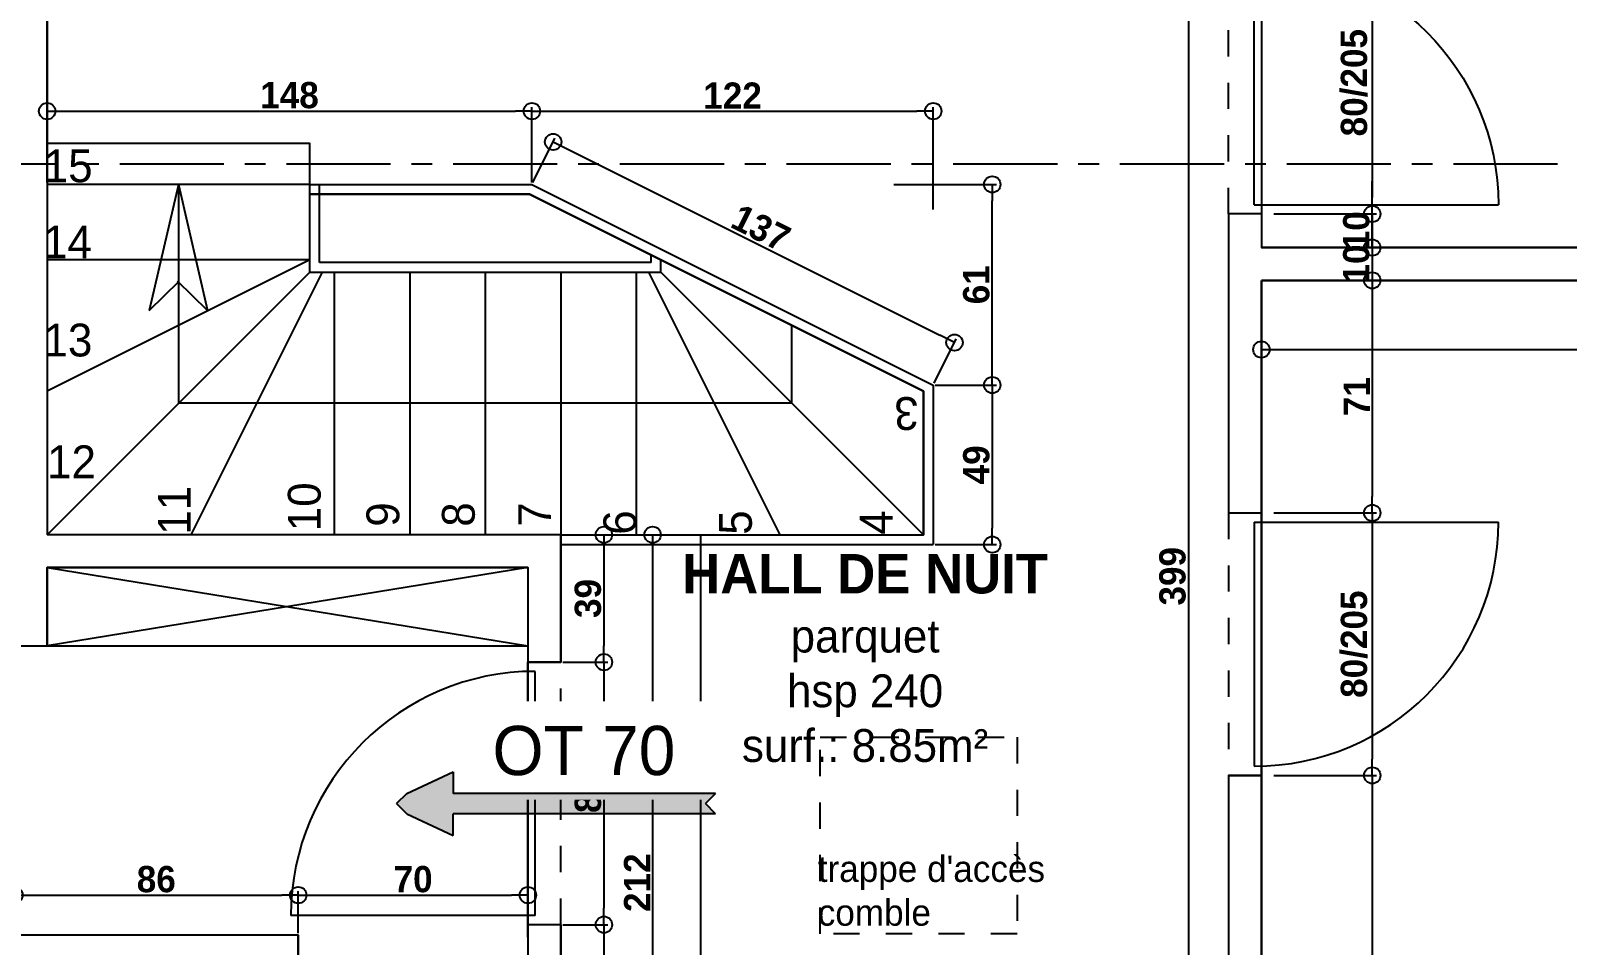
# Model space of a CAD drawing. Header units: millimetres. Extents: x -44462 to 306987, y -116160 to 12874.
# Drawn here: x 6974.2 to 7442.4, y -37286.1 to -37007.5 of the extents above; entities that cross this region are included whole.
import ezdxf

# ---------------------------------------------------------------- set-up
doc = ezdxf.new("R2010")
doc.units = ezdxf.units.MM
doc.header["$PDMODE"] = 35
doc.header["$PDSIZE"] = 10
doc.linetypes.add('AXES', pattern=[50.8, 31.75, -6.35, 6.35, -6.35])
doc.linetypes.add('TRAIT_4', pattern=[20, 10, -10])
for name, color, linetype in [('BLANC', 7, 'Continuous'), ('COTES', 1, 'Continuous'), ('COULEUR 8', 8, 'Continuous'), ('JAUNE', 2, 'Continuous'), ('MAGENTA', 6, 'Continuous'), ('MURS', 7, 'Continuous'), ('ROUGE', 1, 'Continuous'), ('TEXTE', 1, 'Continuous')]:
    doc.layers.add(name, color=color, linetype=linetype)
doc.layers.add('SURFACE', color=5, linetype='Continuous', plot=False)
doc.styles.add('CENTURY GOTHIC', font='GOTHIC.TTF')
doc.styles.add('Century Gothic Gras', font='GOTHICB.TTF')
doc.dimstyles.new('1-50', dxfattribs={"dimtxt": 8, "dimasz": 5, "dimexe": 1.25, "dimexo": 0.625, "dimtad": 1, "dimdec": 0, "dimtxsty": 'Century Gothic Gras', "dimblk": 'ORIGIN', "dimcen": 5, "dimclrd": 8, "dimclre": 5, "dimclrt": 6, "dimadec": 0, "dimazin": 0, "dimtfac": 1, "dimtdec": 0, "dimtmove": 0, "dimatfit": 3, "dimfxl": 0, "dimarcsym": 0})

# ---------------------------------------------------------------- blocks, each defined once
blk = doc.blocks.new('A$C1BC9630A')
at = {"color": 2}
blk.add_line((-3.5, 3.5), (-3.5, 96.5), dxfattribs=at)
at = {"color": 1}
blk.add_line((-3.5, 3.5), (-96.5, 3.5), dxfattribs=at)
at = {"color": 2}
blk.add_arc((-3.5, 3.5), 93, 90, 180, dxfattribs=at)
blk = doc.blocks.new('A$C0AA742EE')
at = {"layer": 'COULEUR 8'}
for p, q in [((0, 0), (-29.7, -128)), ((0, 0), (29.7, -128)), ((-29.7, -128), (0.8, -98.3)), ((29.7, -128), (-0.8, -98.3))]:
    blk.add_line(p, q, dxfattribs=at)
blk = doc.blocks.new('_Origin')
at = {"color": 0, "linetype": 'Continuous', "lineweight": -2}
blk.add_line((0, 0), (-1, 0), dxfattribs=at)
blk.add_circle((0, 0), 0.5, dxfattribs=at)
blk = doc.blocks.new('*D142')
at = {"layer": 'COTES', "color": 5, "lineweight": -2}
for p, q in [((7349.23, -37084.16), (7349.23, -37105.86)), ((7779.24, -37084.16), (7779.24, -37105.86))]:
    blk.add_line(p, q, dxfattribs=at)
at = {"layer": 'COTES', "color": 8, "lineweight": -2}
blk.add_line((7354.23, -37104.61), (7774.24, -37104.61), dxfattribs=at)
at = {"layer": 'Defpoints', "color": 0}
for p in [(7349.23, -37083.54), (7779.24, -37083.54), (7779.24, -37104.61)]:
    blk.add_point(p, dxfattribs=at)
at = {"layer": 'COTES', "color": 8, "lineweight": -2, "xscale": 5, "yscale": 5, "zscale": 5, "rotation": 180}
blk.add_blockref('_Origin', (7349.23, -37104.61), dxfattribs=at)
at = {"layer": 'COTES', "color": 8, "lineweight": -2, "xscale": 5, "yscale": 5, "zscale": 5}
blk.add_blockref('_Origin', (7779.24, -37104.61), dxfattribs=at)
at = {"layer": 'COTES', "color": 6, "insert": (7564.23, -37099.78), "char_height": 8, "attachment_point": 5, "style": 'Century Gothic Gras'}
blk.add_mtext('430', dxfattribs=at)
blk = doc.blocks.new('*D162')
at = {"layer": 'COTES', "color": 5, "lineweight": -2}
for p, q in [((7136.36, -37161.04), (7150.13, -37161.04)), ((7136.36, -37199.86), (7150.13, -37199.86))]:
    blk.add_line(p, q, dxfattribs=at)
at = {"layer": 'COTES', "color": 8, "lineweight": -2}
blk.add_line((7148.88, -37166.04), (7148.88, -37194.86), dxfattribs=at)
at = {"layer": 'Defpoints', "color": 0}
for p in [(7135.74, -37161.04), (7135.74, -37199.86), (7148.88, -37199.86)]:
    blk.add_point(p, dxfattribs=at)
at = {"layer": 'COTES', "color": 8, "lineweight": -2, "xscale": 5, "yscale": 5, "zscale": 5}
for p, rotation in [((7148.88, -37161.04), 90), ((7148.88, -37199.86), 270)]:
    blk.add_blockref('_Origin', p, dxfattribs=dict(at, rotation=rotation))
at = {"layer": 'COTES', "color": 6, "insert": (7144.05, -37180.45), "char_height": 8, "attachment_point": 5, "rotation": 90, "style": 'Century Gothic Gras'}
blk.add_mtext('39', dxfattribs=at)
blk = doc.blocks.new('*D163')
at = {"layer": 'COTES', "color": 5, "lineweight": -2}
for p, q in [((7136.36, -37199.86), (7150.13, -37199.86)), ((7136.36, -37279.86), (7150.13, -37279.86))]:
    blk.add_line(p, q, dxfattribs=at)
at = {"layer": 'COTES', "color": 8, "lineweight": -2}
blk.add_line((7148.88, -37204.86), (7148.88, -37274.86), dxfattribs=at)
at = {"layer": 'Defpoints', "color": 0}
for p in [(7135.74, -37199.86), (7135.74, -37279.86), (7148.88, -37279.86)]:
    blk.add_point(p, dxfattribs=at)
at = {"layer": 'COTES', "color": 8, "lineweight": -2, "xscale": 5, "yscale": 5, "zscale": 5}
for p, rotation in [((7148.88, -37199.86), 90), ((7148.88, -37279.86), 270)]:
    blk.add_blockref('_Origin', p, dxfattribs=dict(at, rotation=rotation))
at = {"layer": 'COTES', "color": 6, "insert": (7144.05, -37239.86), "char_height": 8, "attachment_point": 5, "rotation": 90, "style": 'Century Gothic Gras'}
blk.add_mtext('80', dxfattribs=at)
blk = doc.blocks.new('*D164')
at = {"layer": 'COTES', "color": 5, "lineweight": -2}
for p, q in [((7136.36, -37279.86), (7150.13, -37279.86)), ((7136.36, -37373.08), (7150.13, -37373.08))]:
    blk.add_line(p, q, dxfattribs=at)
at = {"layer": 'COTES', "color": 8, "lineweight": -2}
blk.add_line((7148.88, -37284.86), (7148.88, -37368.08), dxfattribs=at)
at = {"layer": 'Defpoints', "color": 0}
for p in [(7135.74, -37279.86), (7135.74, -37373.08), (7148.88, -37373.08)]:
    blk.add_point(p, dxfattribs=at)
at = {"layer": 'COTES', "color": 8, "lineweight": -2, "xscale": 5, "yscale": 5, "zscale": 5}
for p, rotation in [((7148.88, -37279.86), 90), ((7148.88, -37373.08), 270)]:
    blk.add_blockref('_Origin', p, dxfattribs=dict(at, rotation=rotation))
at = {"layer": 'COTES', "color": 6, "insert": (7144.05, -37326.47), "char_height": 8, "attachment_point": 5, "rotation": 90, "style": 'Century Gothic Gras'}
blk.add_mtext('93', dxfattribs=at)
blk = doc.blocks.new('*D167')
at = {"layer": 'COTES', "color": 5, "lineweight": -2}
for p, q in [((7338.6, -36974.29), (7325.74, -36974.29)), ((7338.6, -37373.08), (7325.74, -37373.08))]:
    blk.add_line(p, q, dxfattribs=at)
at = {"layer": 'COTES', "color": 8, "lineweight": -2}
blk.add_line((7326.99, -36979.29), (7326.99, -37368.08), dxfattribs=at)
at = {"layer": 'Defpoints', "color": 0}
for p in [(7339.23, -36974.29), (7326.99, -37373.08), (7339.23, -37373.08)]:
    blk.add_point(p, dxfattribs=at)
at = {"layer": 'COTES', "color": 8, "lineweight": -2, "xscale": 5, "yscale": 5, "zscale": 5}
for p, rotation in [((7326.99, -36974.29), 90), ((7326.99, -37373.08), 270)]:
    blk.add_blockref('_Origin', p, dxfattribs=dict(at, rotation=rotation))
at = {"layer": 'COTES', "color": 6, "insert": (7322.17, -37173.69), "char_height": 8, "attachment_point": 5, "rotation": 90, "style": 'Century Gothic Gras'}
blk.add_mtext('399', dxfattribs=at)
blk = doc.blocks.new('*D106')
at = {"layer": 'COULEUR 8', "color": 5, "lineweight": -2}
for p, q in [((7353, -36983.29), (7384.25, -36983.29)), ((7353, -37063.29), (7384.25, -37063.29))]:
    blk.add_line(p, q, dxfattribs=at)
at = {"layer": 'COULEUR 8', "color": 8, "lineweight": -2}
blk.add_line((7383, -36988.29), (7383, -37058.29), dxfattribs=at)
at = {"layer": 'Defpoints', "color": 0}
for p in [(7349.23, -36983.29), (7349.23, -37063.29), (7383, -37063.29)]:
    blk.add_point(p, dxfattribs=at)
at = {"layer": 'COULEUR 8', "color": 8, "lineweight": -2, "xscale": 5, "yscale": 5, "zscale": 5}
for p, rotation in [((7383, -36983.29), 90), ((7383, -37063.29), 270)]:
    blk.add_blockref('_Origin', p, dxfattribs=dict(at, rotation=rotation))
at = {"layer": 'COULEUR 8', "color": 6, "insert": (7377.54, -37023.29), "char_height": 8, "attachment_point": 5, "rotation": 90, "style": 'Century Gothic Gras'}
blk.add_mtext('80/205', dxfattribs=at)
blk = doc.blocks.new('*D107')
at = {"layer": 'COULEUR 8', "color": 8, "lineweight": -2}
for p, q in [((7383, -37058.29), (7383, -37053.29)), ((7383, -37063.29), (7383, -37073.54)), ((7383, -37078.54), (7383, -37083.54))]:
    blk.add_line(p, q, dxfattribs=at)
at = {"layer": 'COULEUR 8', "color": 5, "lineweight": -2}
for p, q in [((7353, -37063.29), (7384.25, -37063.29)), ((7353, -37073.54), (7384.25, -37073.54))]:
    blk.add_line(p, q, dxfattribs=at)
at = {"layer": 'Defpoints', "color": 0}
for p in [(7349.23, -37063.29), (7349.23, -37073.54), (7383, -37073.54)]:
    blk.add_point(p, dxfattribs=at)
at = {"layer": 'COULEUR 8', "color": 8, "lineweight": -2, "xscale": 5, "yscale": 5, "zscale": 5}
for p, rotation in [((7383, -37063.29), 270), ((7383, -37073.54), 90)]:
    blk.add_blockref('_Origin', p, dxfattribs=dict(at, rotation=rotation))
at = {"layer": 'COULEUR 8', "color": 6, "insert": (7378.17, -37068.41), "char_height": 8, "attachment_point": 5, "rotation": 90, "style": 'Century Gothic Gras'}
blk.add_mtext('10', dxfattribs=at)
blk = doc.blocks.new('*D108')
at = {"layer": 'COULEUR 8', "color": 8, "lineweight": -2}
for p, q in [((7383, -37068.54), (7383, -37063.54)), ((7383, -37073.54), (7383, -37083.54)), ((7383, -37088.54), (7383, -37093.54))]:
    blk.add_line(p, q, dxfattribs=at)
at = {"layer": 'COULEUR 8', "color": 5, "lineweight": -2}
for p, q in [((7353, -37073.54), (7384.25, -37073.54)), ((7353, -37083.54), (7384.25, -37083.54))]:
    blk.add_line(p, q, dxfattribs=at)
at = {"layer": 'Defpoints', "color": 0}
for p in [(7349.23, -37073.54), (7349.23, -37083.54), (7383, -37083.54)]:
    blk.add_point(p, dxfattribs=at)
at = {"layer": 'COULEUR 8', "color": 8, "lineweight": -2, "xscale": 5, "yscale": 5, "zscale": 5}
for p, rotation in [((7383, -37073.54), 270), ((7383, -37083.54), 90)]:
    blk.add_blockref('_Origin', p, dxfattribs=dict(at, rotation=rotation))
at = {"layer": 'COULEUR 8', "color": 6, "insert": (7378.17, -37078.54), "char_height": 8, "attachment_point": 5, "rotation": 90, "style": 'Century Gothic Gras'}
blk.add_mtext('10', dxfattribs=at)
blk = doc.blocks.new('*D109')
at = {"layer": 'COULEUR 8', "color": 5, "lineweight": -2}
for p, q in [((7353, -37083.54), (7384.25, -37083.54)), ((7353, -37154.38), (7384.25, -37154.38))]:
    blk.add_line(p, q, dxfattribs=at)
at = {"layer": 'COULEUR 8', "color": 8, "lineweight": -2}
blk.add_line((7383, -37088.54), (7383, -37149.38), dxfattribs=at)
at = {"layer": 'Defpoints', "color": 0}
for p in [(7349.23, -37083.54), (7349.23, -37154.38), (7383, -37154.38)]:
    blk.add_point(p, dxfattribs=at)
at = {"layer": 'COULEUR 8', "color": 8, "lineweight": -2, "xscale": 5, "yscale": 5, "zscale": 5}
for p, rotation in [((7383, -37083.54), 90), ((7383, -37154.38), 270)]:
    blk.add_blockref('_Origin', p, dxfattribs=dict(at, rotation=rotation))
at = {"layer": 'COULEUR 8', "color": 6, "insert": (7378.27, -37118.96), "char_height": 8, "attachment_point": 5, "rotation": 90, "style": 'Century Gothic Gras'}
blk.add_mtext('71', dxfattribs=at)
blk = doc.blocks.new('*D110')
at = {"layer": 'COULEUR 8', "color": 5, "lineweight": -2}
for p, q in [((7353, -37154.38), (7384.25, -37154.38)), ((7353, -37234.38), (7384.25, -37234.38))]:
    blk.add_line(p, q, dxfattribs=at)
at = {"layer": 'COULEUR 8', "color": 8, "lineweight": -2}
blk.add_line((7383, -37159.38), (7383, -37229.38), dxfattribs=at)
at = {"layer": 'Defpoints', "color": 0}
for p in [(7349.23, -37154.38), (7349.23, -37234.38), (7383, -37234.38)]:
    blk.add_point(p, dxfattribs=at)
at = {"layer": 'COULEUR 8', "color": 8, "lineweight": -2, "xscale": 5, "yscale": 5, "zscale": 5}
for p, rotation in [((7383, -37154.38), 90), ((7383, -37234.38), 270)]:
    blk.add_blockref('_Origin', p, dxfattribs=dict(at, rotation=rotation))
at = {"layer": 'COULEUR 8', "color": 6, "insert": (7377.54, -37194.38), "char_height": 8, "attachment_point": 5, "rotation": 90, "style": 'Century Gothic Gras'}
blk.add_mtext('80/205', dxfattribs=at)
blk = doc.blocks.new('*D111')
at = {"layer": 'COULEUR 8', "color": 5, "lineweight": -2}
for p, q in [((7353, -37234.38), (7384.25, -37234.38)), ((7353, -37373.08), (7384.25, -37373.08))]:
    blk.add_line(p, q, dxfattribs=at)
at = {"layer": 'COULEUR 8', "color": 8, "lineweight": -2}
blk.add_line((7383, -37239.38), (7383, -37368.08), dxfattribs=at)
at = {"layer": 'Defpoints', "color": 0}
for p in [(7349.23, -37234.38), (7349.23, -37373.08), (7383, -37373.08)]:
    blk.add_point(p, dxfattribs=at)
at = {"layer": 'COULEUR 8', "color": 8, "lineweight": -2, "xscale": 5, "yscale": 5, "zscale": 5}
for p, rotation in [((7383, -37234.38), 90), ((7383, -37373.08), 270)]:
    blk.add_blockref('_Origin', p, dxfattribs=dict(at, rotation=rotation))
at = {"layer": 'COULEUR 8', "color": 6, "insert": (7378.17, -37303.73), "char_height": 8, "attachment_point": 5, "rotation": 90, "style": 'Century Gothic Gras'}
blk.add_mtext('139', dxfattribs=at)
blk = doc.blocks.new('*D112')
at = {"layer": 'COULEUR 8', "color": 5, "lineweight": -2}
for p, q in [((6979.24, -37053.66), (6979.24, -37030.71)), ((7126.95, -37053.66), (7126.95, -37030.71))]:
    blk.add_line(p, q, dxfattribs=at)
at = {"layer": 'COULEUR 8', "color": 8, "lineweight": -2}
blk.add_line((6984.24, -37031.96), (7121.95, -37031.96), dxfattribs=at)
at = {"layer": 'Defpoints', "color": 0}
for p in [(7126.95, -37031.96), (6979.24, -37054.29), (7126.95, -37054.29)]:
    blk.add_point(p, dxfattribs=at)
at = {"layer": 'COULEUR 8', "color": 8, "lineweight": -2, "xscale": 5, "yscale": 5, "zscale": 5, "rotation": 180}
blk.add_blockref('_Origin', (6979.24, -37031.96), dxfattribs=at)
at = {"layer": 'COULEUR 8', "color": 8, "lineweight": -2, "xscale": 5, "yscale": 5, "zscale": 5}
blk.add_blockref('_Origin', (7126.95, -37031.96), dxfattribs=at)
at = {"layer": 'COULEUR 8', "color": 6, "insert": (7053.09, -37027.13), "char_height": 8, "attachment_point": 5, "style": 'Century Gothic Gras'}
blk.add_mtext('148', dxfattribs=at)
blk = doc.blocks.new('*D113')
at = {"layer": 'COULEUR 8', "color": 5, "lineweight": -2}
for p, q in [((7126.95, -37053.66), (7126.95, -37030.71)), ((7249.24, -37061.96), (7249.24, -37030.71))]:
    blk.add_line(p, q, dxfattribs=at)
at = {"layer": 'COULEUR 8', "color": 8, "lineweight": -2}
blk.add_line((7131.95, -37031.96), (7244.24, -37031.96), dxfattribs=at)
at = {"layer": 'Defpoints', "color": 0}
for p in [(7249.24, -37031.96), (7126.95, -37054.29), (7249.24, -37115.43)]:
    blk.add_point(p, dxfattribs=at)
at = {"layer": 'COULEUR 8', "color": 8, "lineweight": -2, "xscale": 5, "yscale": 5, "zscale": 5, "rotation": 180}
blk.add_blockref('_Origin', (7126.95, -37031.96), dxfattribs=at)
at = {"layer": 'COULEUR 8', "color": 8, "lineweight": -2, "xscale": 5, "yscale": 5, "zscale": 5}
blk.add_blockref('_Origin', (7249.24, -37031.96), dxfattribs=at)
at = {"layer": 'COULEUR 8', "color": 6, "insert": (7188.09, -37027.23), "char_height": 8, "attachment_point": 5, "style": 'Century Gothic Gras'}
blk.add_mtext('122', dxfattribs=at)
blk = doc.blocks.new('*D43')
at = {"layer": 'COULEUR 8', "color": 5, "lineweight": -2}
for p, q in [((7237.22, -37054.29), (7268.47, -37054.29)), ((7249.86, -37115.43), (7268.47, -37115.43))]:
    blk.add_line(p, q, dxfattribs=at)
at = {"layer": 'COULEUR 8', "color": 8, "lineweight": -2}
blk.add_line((7267.22, -37110.43), (7267.22, -37059.29), dxfattribs=at)
at = {"layer": 'Defpoints', "color": 0}
for p in [(7126.95, -37054.29), (7267.22, -37054.29), (7249.24, -37115.43)]:
    blk.add_point(p, dxfattribs=at)
at = {"layer": 'COULEUR 8', "color": 8, "lineweight": -2, "xscale": 5, "yscale": 5, "zscale": 5}
for p, rotation in [((7267.22, -37054.29), 90), ((7267.22, -37115.43), 270)]:
    blk.add_blockref('_Origin', p, dxfattribs=dict(at, rotation=rotation))
at = {"layer": 'COULEUR 8', "color": 6, "insert": (7262.39, -37084.86), "char_height": 8, "attachment_point": 5, "rotation": 90, "style": 'Century Gothic Gras'}
blk.add_mtext('61', dxfattribs=at)
blk = doc.blocks.new('*D114')
at = {"layer": 'COULEUR 8', "color": 5, "lineweight": -2}
for p, q in [((7249.86, -37115.43), (7268.47, -37115.43)), ((7249.86, -37164.04), (7268.47, -37164.04))]:
    blk.add_line(p, q, dxfattribs=at)
at = {"layer": 'COULEUR 8', "color": 8, "lineweight": -2}
blk.add_line((7267.22, -37120.43), (7267.22, -37159.04), dxfattribs=at)
at = {"layer": 'Defpoints', "color": 0}
for p in [(7249.24, -37115.43), (7249.24, -37164.04), (7267.22, -37164.04)]:
    blk.add_point(p, dxfattribs=at)
at = {"layer": 'COULEUR 8', "color": 8, "lineweight": -2, "xscale": 5, "yscale": 5, "zscale": 5}
for p, rotation in [((7267.22, -37115.43), 90), ((7267.22, -37164.04), 270)]:
    blk.add_blockref('_Origin', p, dxfattribs=dict(at, rotation=rotation))
at = {"layer": 'COULEUR 8', "color": 6, "insert": (7262.39, -37139.74), "char_height": 8, "attachment_point": 5, "rotation": 90, "style": 'Century Gothic Gras'}
blk.add_mtext('49', dxfattribs=at)
blk = doc.blocks.new('*D44')
at = {"layer": 'COULEUR 8', "color": 5, "lineweight": -2}
for p, q in [((7136.36, -37161.04), (7164.97, -37161.04)), ((7136.36, -37373.08), (7164.97, -37373.08))]:
    blk.add_line(p, q, dxfattribs=at)
at = {"layer": 'COULEUR 8', "color": 8, "lineweight": -2}
blk.add_line((7163.72, -37166.04), (7163.72, -37368.08), dxfattribs=at)
at = {"layer": 'Defpoints', "color": 0}
for p in [(7135.74, -37161.04), (7135.74, -37373.08), (7163.72, -37373.08)]:
    blk.add_point(p, dxfattribs=at)
at = {"layer": 'COULEUR 8', "color": 8, "lineweight": -2, "xscale": 5, "yscale": 5, "zscale": 5}
for p, rotation in [((7163.72, -37161.04), 90), ((7163.72, -37373.08), 270)]:
    blk.add_blockref('_Origin', p, dxfattribs=dict(at, rotation=rotation))
at = {"layer": 'COULEUR 8', "color": 6, "insert": (7159, -37267.06), "char_height": 8, "attachment_point": 5, "rotation": 90, "style": 'Century Gothic Gras'}
blk.add_mtext('212', dxfattribs=at)
blk = doc.blocks.new('*D90')
at = {"layer": 'COULEUR 8', "color": 5, "lineweight": -2}
for p, q in [((7127.23, -37053.73), (7133.98, -37040.22)), ((7249.52, -37114.88), (7256.27, -37101.36))]:
    blk.add_line(p, q, dxfattribs=at)
at = {"layer": 'COULEUR 8', "color": 8, "lineweight": -2}
blk.add_line((7137.9, -37043.57), (7251.24, -37100.25), dxfattribs=at)
at = {"layer": 'Defpoints', "color": 0}
for p in [(7126.95, -37054.29), (7255.72, -37102.48), (7249.24, -37115.43)]:
    blk.add_point(p, dxfattribs=at)
at = {"layer": 'COULEUR 8', "color": 8, "lineweight": -2, "xscale": 5, "yscale": 5, "zscale": 5}
for p, rotation in [((7133.42, -37041.34), 153.4349488229195), ((7255.72, -37102.48), 333.4349488229194)]:
    blk.add_blockref('_Origin', p, dxfattribs=dict(at, rotation=rotation))
at = {"layer": 'COULEUR 8', "color": 6, "insert": (7196.73, -37067.59), "char_height": 8, "attachment_point": 5, "rotation": 333.4349, "style": 'Century Gothic Gras'}
blk.add_mtext('137', dxfattribs=at)
blk = doc.blocks.new('*D218')
at = {"layer": 'COULEUR 8', "color": 5, "lineweight": -2}
for p, q in [((6969.24, -37282.46), (6969.24, -37269.6)), ((7055.74, -37282.46), (7055.74, -37269.6))]:
    blk.add_line(p, q, dxfattribs=at)
at = {"layer": 'COULEUR 8', "color": 8, "lineweight": -2}
blk.add_line((6974.24, -37270.85), (7050.74, -37270.85), dxfattribs=at)
at = {"layer": 'Defpoints', "color": 0}
for p in [(7055.74, -37270.85), (6969.24, -37283.08), (7055.74, -37283.08)]:
    blk.add_point(p, dxfattribs=at)
at = {"layer": 'COULEUR 8', "color": 8, "lineweight": -2, "xscale": 5, "yscale": 5, "zscale": 5, "rotation": 180}
blk.add_blockref('_Origin', (6969.24, -37270.85), dxfattribs=at)
at = {"layer": 'COULEUR 8', "color": 8, "lineweight": -2, "xscale": 5, "yscale": 5, "zscale": 5}
blk.add_blockref('_Origin', (7055.74, -37270.85), dxfattribs=at)
at = {"layer": 'COULEUR 8', "color": 6, "insert": (7012.49, -37266.03), "char_height": 8, "attachment_point": 5, "style": 'Century Gothic Gras'}
blk.add_mtext('86', dxfattribs=at)
blk = doc.blocks.new('*D219')
at = {"layer": 'COULEUR 8', "color": 5, "lineweight": -2}
for p, q in [((7055.74, -37282.46), (7055.74, -37269.6)), ((7125.74, -37283.69), (7125.74, -37269.6))]:
    blk.add_line(p, q, dxfattribs=at)
at = {"layer": 'COULEUR 8', "color": 8, "lineweight": -2}
blk.add_line((7060.74, -37270.85), (7120.74, -37270.85), dxfattribs=at)
at = {"layer": 'Defpoints', "color": 0}
for p in [(7125.74, -37270.85), (7055.74, -37283.08), (7125.74, -37284.32)]:
    blk.add_point(p, dxfattribs=at)
at = {"layer": 'COULEUR 8', "color": 8, "lineweight": -2, "xscale": 5, "yscale": 5, "zscale": 5, "rotation": 180}
blk.add_blockref('_Origin', (7055.74, -37270.85), dxfattribs=at)
at = {"layer": 'COULEUR 8', "color": 8, "lineweight": -2, "xscale": 5, "yscale": 5, "zscale": 5}
blk.add_blockref('_Origin', (7125.74, -37270.85), dxfattribs=at)
at = {"layer": 'COULEUR 8', "color": 6, "insert": (7090.74, -37266.03), "char_height": 8, "attachment_point": 5, "style": 'Century Gothic Gras'}
blk.add_mtext('70', dxfattribs=at)
blk = doc.blocks.new('A$C48831500')
at = {"layer": 'BLANC', "linetype": 'Continuous'}
blk.add_hatch(color=7, dxfattribs=at).paths.add_polyline_path([(90.94, 3.13), (76.8, 9.7), (76.8, 3.13), (-3.13, 3.13), (0, 0), (-3.13, -3.13), (76.8, -3.13), (76.8, -5.48), (76.8, -9.7), (90.94, -3.13), (94.07, 0)])
at = {"layer": 'BLANC', "color": 7}
for p, q in [((90.94, 3.13), (76.8, 9.7)), ((76.8, 9.7), (76.8, 3.13)), ((-3.13, 3.13), (76.8, 3.13)), ((-3.13, -3.13), (76.8, -3.13)), ((90.94, -3.13), (76.8, -9.7)), ((76.8, -9.7), (76.8, -3.13))]:
    blk.add_line(p, q, dxfattribs=at)
at = {"layer": 'BLANC', "color": 7, "linetype": 'Continuous'}
for p, q in [((76.8, 5.48), (76.8, 3.13)), ((-3.13, 3.13), (0, 0)), ((-3.13, -3.13), (0, 0)), ((90.94, 3.13), (94.07, 0)), ((76.8, -5.48), (76.8, -3.13)), ((90.94, -3.13), (94.07, 0))]:
    blk.add_line(p, q, dxfattribs=at)

msp = doc.modelspace()

# ---------------------------------------------------------------- linework, layer by layer
at = {"layer": 'BLANC'}
for p, q in [((6979.24, -36974.29), (6979.24, -37161.04)), ((7349.23, -37063.29), (7339.23, -37063.29)), ((7339.23, -37063.29), (7339.23, -37154.38)), ((7349.23, -37063.29), (7349.23, -37073.54)), ((7779.24, -37073.54), (7349.23, -37073.54)), ((7779.24, -37083.54), (7349.23, -37083.54)), ((7349.23, -37083.54), (7349.23, -37154.38)), ((7339.23, -37154.38), (7349.23, -37154.38)), ((7135.74, -37161.04), (6979.24, -37161.04)), ((7135.74, -37161.04), (7135.74, -37199.86)), ((7125.74, -37171.04), (6979.24, -37171.04)), ((6979.24, -37171.04), (6979.24, -37194.86)), ((7125.74, -37171.04), (7125.74, -37199.86)), ((6969.24, -37194.86), (6979.24, -37194.86)), ((7135.74, -37199.86), (7125.74, -37199.86)), ((7339.23, -37234.38), (7339.23, -37373.08)), ((7339.23, -37234.38), (7349.23, -37234.38)), ((7349.23, -37234.38), (7349.23, -37373.08)), ((7125.74, -37279.86), (7125.74, -37373.08)), ((7135.74, -37279.86), (7125.74, -37279.86)), ((7135.74, -37279.86), (7135.74, -37373.08)), ((7055.74, -37283.08), (6969.24, -37283.08)), ((7055.74, -37283.08), (7055.74, -37293.08))]:
    msp.add_line(p, q, dxfattribs=at)
at = {"layer": 'COULEUR 8', "linetype": 'TRAIT_4', "ltscale": 0.8}
for p, q in [((7339.23, -37063.29), (7339.23, -36983.29)), ((7349.23, -36983.29), (7349.23, -37063.29)), ((7339.23, -37154.38), (7339.23, -37234.38)), ((7349.23, -37234.38), (7349.23, -37154.38)), ((7125.74, -37199.86), (7125.74, -37279.86)), ((7135.74, -37279.86), (7135.74, -37199.86))]:
    msp.add_line(p, q, dxfattribs=at)
at = {"layer": 'COULEUR 8'}
for p, q in [((7019.24, -37054.29), (7019.24, -37120.85)), ((7206.05, -37097.19), (7206.05, -37120.85)), ((7019.24, -37120.85), (7206.05, -37120.85)), ((7178.33, -37161.04), (7178.33, -37373.08))]:
    msp.add_line(p, q, dxfattribs=at)
at = {"layer": 'COULEUR 8', "linetype": 'TRAIT_4', "ltscale": 0.8}
msp.add_lwpolyline([(7214.8, -37222.73), (7274.8, -37222.73), (7274.8, -37282.61), (7214.8, -37282.61)], close=True, dxfattribs=at)
at = {"layer": 'JAUNE'}
for p, q in [((7059.24, -37041.79), (6979.24, -37041.79)), ((7059.24, -37081.04), (7059.24, -37041.79)), ((7059.24, -37054.29), (6979.24, -37054.29)), ((7062.24, -37078.04), (7062.24, -37054.29)), ((7163.24, -37078.04), (7163.24, -37075.79)), ((7059.24, -37077.29), (6979.24, -37117.29)), ((7059.24, -37077.29), (6979.24, -37077.29)), ((7163.24, -37078.04), (7062.24, -37078.04)), ((7166.24, -37081.04), (7166.24, -37077.29)), ((7059.24, -37081.04), (6979.24, -37161.04)), ((7062.99, -37081.04), (7022.99, -37161.04)), ((7059.24, -37081.04), (7166.24, -37081.04)), ((7066.74, -37081.04), (7066.74, -37161.04)), ((7089.74, -37081.04), (7089.74, -37161.04)), ((7112.74, -37081.04), (7112.74, -37161.04)), ((7135.74, -37081.04), (7135.74, -37161.04)), ((7158.74, -37081.04), (7158.74, -37161.04)), ((7162.49, -37081.04), (7202.49, -37161.04)), ((7166.24, -37081.04), (7246.24, -37161.04)), ((6979.24, -37171.04), (7125.74, -37194.86)), ((7125.74, -37171.04), (6979.24, -37194.86)), ((6979.24, -37194.86), (7125.74, -37194.86))]:
    msp.add_line(p, q, dxfattribs=at)
at = {"layer": 'MAGENTA', "linetype": 'AXES'}
msp.add_line((7795.09, -37048.08), (6743.38, -37048.08), dxfattribs=at)
at = {"layer": 'ROUGE'}
for p, q in [((7059.24, -37054.29), (7126.95, -37054.29)), ((7126.95, -37054.29), (7249.24, -37115.43)), ((7059.24, -37057.29), (7126.24, -37057.29)), ((7126.24, -37057.29), (7246.24, -37117.29)), ((7246.24, -37117.29), (7246.24, -37161.04)), ((7249.24, -37115.43), (7249.24, -37164.04)), ((7135.74, -37161.04), (7246.24, -37161.04)), ((7135.74, -37164.04), (7249.24, -37164.04))]:
    msp.add_line(p, q, dxfattribs=at)
at = {"layer": 'SURFACE'}
for points in [[(7779.24, -36723.08), (7349.23, -36723.08), (7349.23, -37073.54), (7779.24, -37073.54)], [(7349.23, -37083.54), (7779.24, -37083.54), (7779.24, -37373.08), (7349.23, -37373.08)]]:
    msp.add_lwpolyline(points, close=True, dxfattribs=at)
for points in [[(7349.23, -36983.29), (7349.23, -37063.29), (7339.23, -37063.29), (7339.23, -37154.38), (7349.23, -37154.38), (7349.23, -37234.38), (7339.23, -37234.38), (7339.23, -37373.08), (7135.74, -37373.08), (7135.74, -37279.86), (7125.74, -37279.86), (7125.74, -37199.86), (7135.74, -37199.86), (7135.74, -37161.04), (7246.24, -37161.04), (7246.24, -37117.29), (7126.24, -37057.29), (7059.24, -37057.29), (7059.24, -37041.79), (6979.24, -37041.79), (6979.24, -36974.29)], [(6759.24, -37010.54), (6969.24, -37010.54), (6969.24, -37194.86), (6979.24, -37194.86), (6979.24, -37171.04), (7125.74, -37171.04), (7125.74, -37373.08), (6979.24, -37373.08), (6979.24, -37293.08), (7055.74, -37293.08), (7055.74, -37283.08), (6969.24, -37283.08), (6969.24, -37373.08), (6759.24, -37373.08), (6759.24, -37010.54)]]:
    msp.add_lwpolyline(points, dxfattribs=at)

# ---------------------------------------------------------------- block references
at = {"yscale": 0.8000000000029104}
for p, xscale in [((7344.23, -37063.29), -0.8000000000010914), ((7130.74, -37279.86), 0.8000000000065484)]:
    msp.add_blockref('A$C1BC9630A', p, dxfattribs=dict(at, xscale=xscale))
at = {"xscale": 0.3000000000029104, "yscale": 0.3000000000029104, "zscale": 0.3}
msp.add_blockref('A$C0AA742EE', (7019.24, -37054.29), dxfattribs=at)
at = {"xscale": 0.8000000000065484, "yscale": 0.8000000000029104, "rotation": 180}
msp.add_blockref('A$C1BC9630A', (7344.23, -37154.38), dxfattribs=at)

# ---------------------------------------------------------------- texts
at = {"layer": 'ROUGE', "style": 'CENTURY GOTHIC'}
for s, p in [('15', (6978.21, -37053.62)), ('14', (6977.98, -37076.83)), ('13', (6978.14, -37106.71)), ('12', (6979.24, -37143.81))]:
    msp.add_text(s, height=10, dxfattribs=at).set_placement(p)
for s, rotation, p in [('3', 180, (7244.78, -37119.1)), ('10', 90, (7062.58, -37159.96)), ('11', 90, (7022.99, -37161.04)), ('9', 90, (7086.53, -37158.59)), ('8', 90, (7109.53, -37158.59)), ('7', 90, (7132.78, -37158.59)), ('6', 90, (7158.74, -37161.04)), ('5', 90, (7193.96, -37161.04)), ('4', 90, (7236.83, -37161.04))]:
    msp.add_text(s, height=10, rotation=rotation, dxfattribs=at).set_placement(p)
at = {"layer": 'TEXTE', "color": 6, "style": 'CENTURY GOTHIC'}
for s, insert, char_height, width, attachment_point in [('{\\fCentury Gothic|b1|i0|c0|p34;\\H1.2x;\\C3;HALL DE NUIT\\P\\fCentury Gothic|b0|i0|c0|p34;\\H0.8333x;\\C8;parquet\\Phsp 240\\Psurf.: 8.85m²}', (7228.47, -37198.66), 10, 171.1174, 5), ("{\\H1x;\\C8;trappe d'accès\\Pcomble}", (7214.05, -37258.83), 8, 87.7499, 1)]:
    msp.add_mtext(s, dxfattribs=dict(at, insert=insert, char_height=char_height, width=width, attachment_point=attachment_point))

# ---------------------------------------------------------------- dimensions: what is measured, and where the dimension line sits
at = {"layer": 'COTES'}
for base, p1, p2, picture, middle in [((7326.99, -37373.08), (7339.23, -36974.29), (7339.23, -37373.08), '*D167', (7322.17, -37173.69)), ((7148.88, -37279.86), (7135.74, -37199.86), (7135.74, -37279.86), '*D163', (7144.05, -37239.86)), ((7148.88, -37373.08), (7135.74, -37279.86), (7135.74, -37373.08), '*D164', (7144.05, -37326.47))]:
    dim = msp.add_linear_dim(base=base, p1=p1, p2=p2, angle=90, dimstyle='1-50', override={"dimtmove": 1}, dxfattribs=at)
    dim.commit()
    dim.dimension.update_dxf_attribs({"geometry": picture, "text_midpoint": middle})
dim = msp.add_linear_dim(base=(7779.24, -37104.61), p1=(7349.23, -37083.54), p2=(7779.24, -37083.54), dimstyle='1-50', dxfattribs=at)
dim.commit()
dim.dimension.update_dxf_attribs({"geometry": '*D142', "text_midpoint": (7564.23, -37099.78)})
dim = msp.add_linear_dim(base=(7148.88, -37199.86), p1=(7135.74, -37161.04), p2=(7135.74, -37199.86), angle=90, dimstyle='1-50', dxfattribs=at)
dim.commit()
dim.dimension.update_dxf_attribs({"geometry": '*D162', "text_midpoint": (7144.05, -37180.45)})
at = {"layer": 'COULEUR 8'}
for base, p1, p2, picture, middle in [((7383, -37063.29), (7349.23, -36983.29), (7349.23, -37063.29), '*D106', (7377.54, -37023.29)), ((7383, -37234.38), (7349.23, -37154.38), (7349.23, -37234.38), '*D110', (7377.54, -37194.38))]:
    dim = msp.add_linear_dim(base=base, p1=p1, p2=p2, angle=90, text='<>/205', dimstyle='1-50', override={"dimtmove": 1}, dxfattribs=at)
    dim.commit()
    dim.dimension.update_dxf_attribs({"geometry": picture, "text_midpoint": middle})
for base, p1, p2, picture, middle in [((7126.95, -37031.96), (6979.24, -37054.29), (7126.95, -37054.29), '*D112', (7053.09, -37027.13)), ((7055.73890331, -37270.85223961), (6969.23890331, -37283.08202316), (7055.73890331, -37283.08202316), '*D218', (7012.48890331, -37266.02601595))]:
    dim = msp.add_linear_dim(base=base, p1=p1, p2=p2, dimstyle='1-50', dxfattribs=at)
    dim.commit()
    dim.dimension.update_dxf_attribs({"geometry": picture, "text_midpoint": middle})
for base, p1, p2, picture, middle in [((7249.24, -37031.96), (7126.95, -37054.29), (7249.24, -37115.43), '*D113', (7188.09, -37027.23)), ((7125.74, -37270.85), (7055.74, -37283.08), (7125.74, -37284.32), '*D219', (7090.74, -37266.03))]:
    dim = msp.add_linear_dim(base=base, p1=p1, p2=p2, dimstyle='1-50', override={"dimtmove": 1}, dxfattribs=at)
    dim.commit()
    dim.dimension.update_dxf_attribs({"geometry": picture, "text_midpoint": middle})
dim = msp.add_aligned_dim(p1=(7126.95, -37054.29), p2=(7249.24, -37115.43), distance=14.48, dimstyle='1-50', dxfattribs=at)
dim.commit()
dim.dimension.update_dxf_attribs({"geometry": '*D90', "text_midpoint": (7196.73, -37067.59)})
for base, p1, p2, picture, middle in [((7267.22, -37054.29), (7249.24, -37115.43), (7126.95, -37054.29), '*D43', (7262.39, -37084.86)), ((7163.72, -37373.08), (7135.74, -37161.04), (7135.74, -37373.08), '*D44', (7159, -37267.06))]:
    dim = msp.add_linear_dim(base=base, p1=p1, p2=p2, angle=90, dimstyle='1-50', dxfattribs=at)
    dim.commit()
    dim.dimension.update_dxf_attribs({"geometry": picture, "text_midpoint": middle})
for base, p1, p2, picture, middle in [((7383, -37073.54), (7349.23, -37063.29), (7349.23, -37073.54), '*D107', (7383, -37068.41)), ((7383, -37083.54), (7349.23, -37073.54), (7349.23, -37083.54), '*D108', (7383, -37078.54))]:
    dim = msp.add_linear_dim(base=base, p1=p1, p2=p2, angle=90, dimstyle='1-50', override={"dimtmove": 1}, dxfattribs=at)
    dim.commit()
    dim.dimension.update_dxf_attribs({"geometry": picture, "text_midpoint": middle, "dimtype": 160})
for base, p1, p2, picture, middle in [((7383, -37154.38), (7349.23, -37083.54), (7349.23, -37154.38), '*D109', (7378.27, -37118.96)), ((7267.22, -37164.04), (7249.24, -37115.43), (7249.24, -37164.04), '*D114', (7262.39, -37139.74)), ((7383, -37373.08), (7349.23, -37234.38), (7349.23, -37373.08), '*D111', (7378.17, -37303.73))]:
    dim = msp.add_linear_dim(base=base, p1=p1, p2=p2, angle=90, dimstyle='1-50', override={"dimtmove": 1}, dxfattribs=at)
    dim.commit()
    dim.dimension.update_dxf_attribs({"geometry": picture, "text_midpoint": middle})

# ---------------------------------------------------------------- next in the draw order: texts
at = {"layer": 'MURS', "color": 7, "linetype": 'Continuous', "insert": (7114.92, -37219.28), "char_height": 15, "width": 79.9525, "attachment_point": 1, "line_spacing_factor": 2, "style": 'CENTURY GOTHIC', "bg_fill": 2}
msp.add_mtext('OT 70', dxfattribs=at)

# ---------------------------------------------------------------- next in the draw order: block references
at = {"layer": 'MURS', "color": 1, "linetype": 'Continuous', "xscale": -1}
msp.add_blockref('A$C48831500', (7179.8, -37242.98), dxfattribs=at)

doc.saveas('drawing.dxf')
